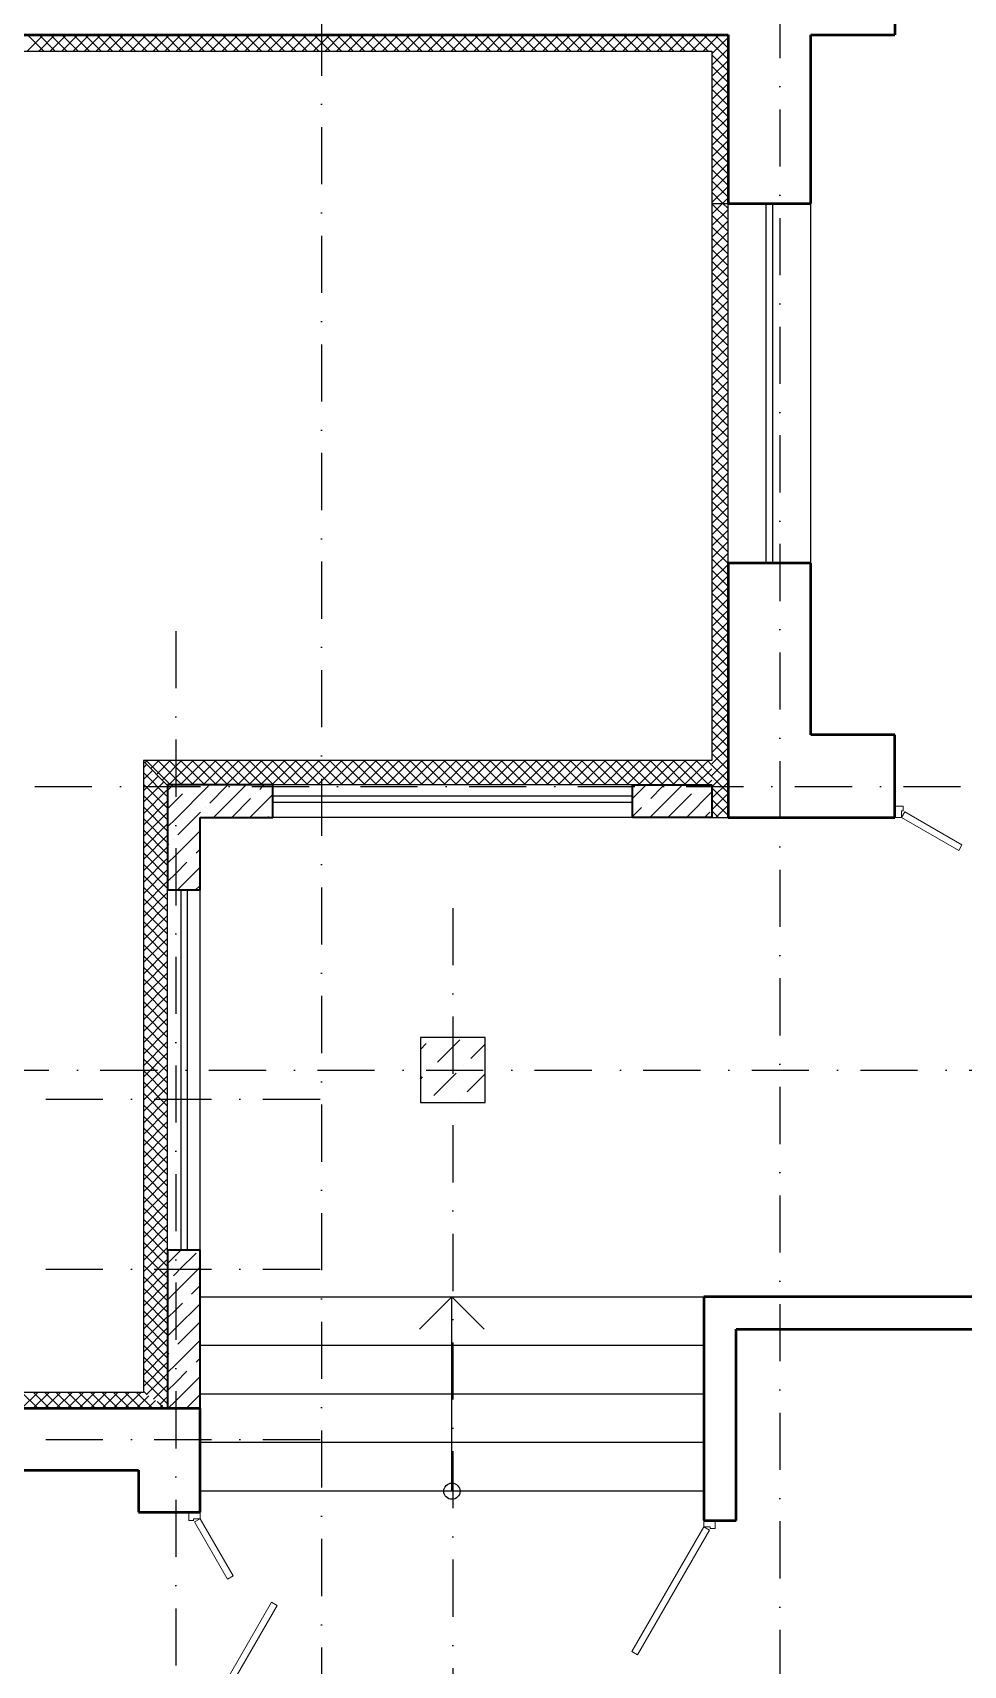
# Model space of a CAD drawing. Extents: x -1560602 to 321118, y -2308202 to -430103.
# Drawn here: x -1498779 to -1493034, y -2274889 to -2264810 of the extents above; entities that cross this region are included whole.
import ezdxf

# ---------------------------------------------------------------- set-up
doc = ezdxf.new("R2010")
doc.units = 0
doc.header["$MEASUREMENT"] = 0
doc.linetypes.add('Dot & Dashed', pattern=[670.277762, 352.777767, -176.388884, 0, -141.111112])
doc.linetypes.add('Штрихпунктирная', pattern=[0.670278, 0.352778, -0.176389, 0, -0.141111])
doc.layers.get('0').update_dxf_attribs({"color": 255, "linetype": 'CONTINUOUS'})
for name, color, linetype, lineweight in [('Двери', 4, 'CONTINUOUS', 15), ('Диафрагма', 2, 'CONTINUOUS', 35), ('стены', 5, 'CONTINUOUS', 50)]:
    doc.layers.add(name, color=color, linetype=linetype, lineweight=lineweight)
for name, color, linetype in [('Колонна', 7, 'CONTINUOUS'), ('колонна нижнего ряда', 1, 'CONTINUOUS'), ('Оси', 253, 'Dot & Dashed'), ('отделка', 240, 'CONTINUOUS'), ('Утеплитель', 6, 'CONTINUOUS')]:
    doc.layers.add(name, color=color, linetype=linetype)

msp = doc.modelspace()

# ---------------------------------------------------------------- linework, layer by layer
at = {"color": 0, "ltscale": 100}
for p, q in [((-1497745.7, -2273813.5), (-1497745.7, -2272613.6)), ((-1497745.7, -2272613.6), (-1494635.2, -2272613.6)), ((-1496390.7, -2272813.6), (-1496190.7, -2272613.6)), ((-1496190.7, -2273813.6), (-1496190.7, -2272613.6)), ((-1496190.7, -2272613.6), (-1495990.7, -2272813.6)), ((-1494635.2, -2272613.6), (-1494635.2, -2273813.6)), ((-1494635.7, -2272914.6), (-1497745.7, -2272913.6)), ((-1494635.2, -2273213.6), (-1497745.7, -2273213.6)), ((-1494635.2, -2273513.6), (-1497745.7, -2273513.6)), ((-1494635.2, -2273813.6), (-1497745.7, -2273813.5))]:
    msp.add_line(p, q, dxfattribs=at)
msp.add_circle((-1496190.8, -2273813.6), 50, dxfattribs=at)
at = {"layer": 'Двери', "color": 0, "linetype": 'Continuous'}
for p, q in [((-1493455.7, -2269583.9), (-1493405.7, -2269583.9)), ((-1493415.7, -2269653.9), (-1493455.7, -2269653.9)), ((-1493405.7, -2269613.9), (-1493415.7, -2269613.9)), ((-1493415.7, -2269613.9), (-1493415.7, -2269653.9)), ((-1493395.7, -2269619.3), (-1493415.7, -2269653.9)), ((-1493415.7, -2269653.9), (-1493062.4, -2269857.9)), ((-1493405.7, -2269583.9), (-1493405.7, -2269613.9)), ((-1493042.4, -2269823.3), (-1493395.7, -2269619.3)), ((-1493062.4, -2269857.9), (-1493042.4, -2269823.3)), ((-1497815.7, -2273943.6), (-1497815.7, -2273993.6)), ((-1497785.7, -2273993.6), (-1497785.7, -2273983.6)), ((-1497785.7, -2273983.6), (-1497745.7, -2273983.6)), ((-1497780.4, -2274003.6), (-1497745.7, -2273983.6)), ((-1497745.7, -2273983.6), (-1497745.7, -2273943.6)), ((-1497745.7, -2273983.6), (-1497541.7, -2274336.9)), ((-1497815.7, -2273993.6), (-1497785.7, -2273993.6)), ((-1497576.4, -2274356.9), (-1497780.4, -2274003.6)), ((-1494635.7, -2274033.6), (-1495080.2, -2274803.5)), ((-1495045.6, -2274823.5), (-1494601.1, -2274053.6)), ((-1494635.7, -2273993.6), (-1494635.7, -2274033.6)), ((-1494635.7, -2274033.6), (-1494595.7, -2274033.6)), ((-1494601.1, -2274053.6), (-1494635.7, -2274033.6)), ((-1494595.7, -2274033.6), (-1494595.7, -2274043.6)), ((-1494595.7, -2274043.6), (-1494565.7, -2274043.6)), ((-1494565.7, -2274043.6), (-1494565.7, -2273993.6)), ((-1497541.7, -2274336.9), (-1497576.4, -2274356.9)), ((-1497304.4, -2274499.1), (-1497780.4, -2275323.6)), ((-1497745.7, -2275343.6), (-1497269.7, -2274519.1)), ((-1497269.7, -2274519.1), (-1497304.4, -2274499.1)), ((-1495080.2, -2274803.5), (-1495045.6, -2274823.5))]:
    msp.add_line(p, q, dxfattribs=at)
at = {"layer": 'Диафрагма', "color": 0, "linetype": 'Continuous'}
for p, q in [((-1497945.7, -2269453.9), (-1497945.7, -2270103.9)), ((-1497295.7, -2269453.9), (-1497945.7, -2269453.9)), ((-1495075.7, -2269653.9), (-1495075.7, -2269453.9)), ((-1495075.7, -2269453.9), (-1494585.7, -2269453.9)), ((-1494585.7, -2269453.9), (-1494585.7, -2269653.9)), ((-1497745.7, -2269653.9), (-1497295.7, -2269653.9)), ((-1494585.7, -2269653.9), (-1495075.7, -2269653.9)), ((-1497745.7, -2270103.9), (-1497945.7, -2270103.9)), ((-1497945.7, -2272323.9), (-1497745.7, -2272323.9)), ((-1497945.7, -2272323.9), (-1497945.7, -2273303.6)), ((-1497745.7, -2273303.6), (-1497745.7, -2272323.9))]:
    msp.add_line(p, q, dxfattribs=at)
at = {"layer": 'Диафрагма', "color": 0, "lineweight": -3, "ltscale": 100}
for p, q in [((-1497921.2, -2269463.9), (-1497911.2, -2269453.9)), ((-1497696.7, -2269463.9), (-1497686.7, -2269453.9)), ((-1497584.4, -2269463.9), (-1497574.4, -2269453.9)), ((-1497472.2, -2269463.9), (-1497462.2, -2269453.9)), ((-1497359.9, -2269463.9), (-1497349.9, -2269453.9)), ((-1495002.6, -2269463.9), (-1494992.6, -2269453.9)), ((-1494890.4, -2269463.9), (-1494880.4, -2269453.9)), ((-1494778.1, -2269463.9), (-1494768.1, -2269453.9)), ((-1497945.7, -2269488.4), (-1497921.2, -2269463.9)), ((-1497945.7, -2269600.7), (-1497895.7, -2269550.7)), ((-1497895.7, -2269662.9), (-1497696.7, -2269463.9)), ((-1497895.7, -2269550.7), (-1497854.4, -2269509.3)), ((-1497826.3, -2269481.2), (-1497826.3, -2269481.2)), ((-1497686, -2269565.4), (-1497584.4, -2269463.9)), ((-1497662.2, -2269653.9), (-1497472.2, -2269463.9)), ((-1497549.9, -2269653.9), (-1497433.4, -2269537.4)), ((-1497437.7, -2269653.9), (-1497295.7, -2269512)), ((-1497405.3, -2269509.3), (-1497405.3, -2269509.3)), ((-1497377.3, -2269481.2), (-1497359.9, -2269463.9)), ((-1495075.7, -2269537), (-1495002.6, -2269463.9)), ((-1494968.1, -2269653.9), (-1494778.1, -2269463.9)), ((-1494963.8, -2269537.4), (-1494890.4, -2269463.9)), ((-1494851.6, -2269649.6), (-1494711.3, -2269509.3)), ((-1494743.6, -2269653.9), (-1494585.7, -2269496)), ((-1494683.2, -2269481.2), (-1494683.2, -2269481.2)), ((-1497882.4, -2269761.9), (-1497742.1, -2269621.6)), ((-1497714, -2269593.5), (-1497714, -2269593.5)), ((-1497325.4, -2269653.9), (-1497321.2, -2269649.6)), ((-1495075.7, -2269649.3), (-1495020, -2269593.5)), ((-1494991.9, -2269565.4), (-1494991.9, -2269565.4)), ((-1494631.4, -2269653.9), (-1494599, -2269621.6)), ((-1497945.7, -2269712.9), (-1497895.7, -2269662.9)), ((-1497895.7, -2269887.5), (-1497745.7, -2269737.5)), ((-1497945.7, -2269825.2), (-1497938.5, -2269818)), ((-1497910.5, -2269789.9), (-1497910.5, -2269789.9)), ((-1497770.2, -2269874.1), (-1497745.7, -2269849.7)), ((-1497945.7, -2269937.5), (-1497895.7, -2269887.5)), ((-1497895.7, -2269999.7), (-1497826.3, -2269930.3)), ((-1497798.2, -2269902.2), (-1497798.2, -2269902.2)), ((-1497945.7, -2270049.7), (-1497895.7, -2269999.7)), ((-1497887.7, -2270103.9), (-1497745.7, -2269962)), ((-1497775.4, -2270103.9), (-1497745.7, -2270074.2)), ((-1497945.7, -2272407), (-1497895.7, -2272357)), ((-1497895.7, -2272357), (-1497862.6, -2272323.9)), ((-1497870.4, -2272443.9), (-1497770.2, -2272343.7)), ((-1497910.5, -2272484), (-1497895.7, -2272469.3)), ((-1497895.7, -2272581.5), (-1497758.1, -2272443.9)), ((-1497895.7, -2272469.3), (-1497870.4, -2272443.9)), ((-1497758.1, -2272443.9), (-1497745.7, -2272431.5)), ((-1497938.5, -2272512.1), (-1497938.5, -2272512.1)), ((-1497798.2, -2272596.3), (-1497745.7, -2272543.8)), ((-1497945.7, -2272631.5), (-1497895.7, -2272581.5)), ((-1497895.7, -2272693.8), (-1497854.4, -2272652.4)), ((-1497895.7, -2272806), (-1497745.7, -2272656)), ((-1497826.3, -2272624.3), (-1497826.3, -2272624.3)), ((-1497945.7, -2272743.8), (-1497895.7, -2272693.8)), ((-1497882.4, -2272905), (-1497745.7, -2272768.3)), ((-1497945.7, -2272856), (-1497895.7, -2272806)), ((-1497895.7, -2273030.5), (-1497745.7, -2272880.5)), ((-1497945.7, -2272968.3), (-1497938.5, -2272961.1)), ((-1497910.5, -2272933), (-1497910.5, -2272933)), ((-1497945.7, -2273080.5), (-1497895.7, -2273030.5)), ((-1497895.7, -2273142.8), (-1497826.3, -2273073.3)), ((-1497798.2, -2273045.3), (-1497798.2, -2273045.3)), ((-1497770.2, -2273017.2), (-1497745.7, -2272992.8)), ((-1497945.7, -2273192.8), (-1497895.7, -2273142.8)), ((-1497895.7, -2273255), (-1497745.7, -2273105)), ((-1497944.3, -2273303.6), (-1497895.7, -2273255)), ((-1497832, -2273303.6), (-1497745.7, -2273217.3))]:
    msp.add_line(p, q, dxfattribs=at)
at = {"layer": 'Диафрагма', "color": 0, "ltscale": 100}
for p, q in [((-1497295.7, -2269653.9), (-1497295.7, -2269453.9)), ((-1497745.7, -2270103.9), (-1497745.7, -2269653.9)), ((-1497745.7, -2273303.6), (-1497945.7, -2273303.6))]:
    msp.add_line(p, q, dxfattribs=at)
at = {"layer": 'Колонна', "color": 0, "linetype": 'Continuous'}
for p, q in [((-1495985.7, -2271013.9), (-1496385.7, -2271013.9)), ((-1496385.7, -2271013.9), (-1496385.7, -2271413.9)), ((-1495985.7, -2271413.9), (-1495985.7, -2271013.9)), ((-1496385.7, -2271413.9), (-1495985.7, -2271413.9))]:
    msp.add_line(p, q, dxfattribs=at)
at = {"layer": 'колонна нижнего ряда', "color": 0, "ltscale": 100}
for p, q in [((-1496385.7, -2271086.3), (-1496349.2, -2271049.8)), ((-1496280.3, -2271164.7), (-1496142.4, -2271026.8)), ((-1496073.5, -2271141.7), (-1495985.7, -2271054)), ((-1496385.7, -2271270.1), (-1496372.2, -2271256.6)), ((-1496326.3, -2271210.6), (-1496326.3, -2271210.6)), ((-1496303.3, -2271371.5), (-1496165.4, -2271233.6)), ((-1496119.4, -2271187.6), (-1496119.4, -2271187.6)), ((-1496096.5, -2271348.5), (-1495985.7, -2271237.8)), ((-1496142.4, -2271394.5), (-1496142.4, -2271394.5))]:
    msp.add_line(p, q, dxfattribs=at)
at = {"layer": 'Оси', "color": 0, "linetype": 'Штрихпунктирная', "lineweight": -3, "ltscale": 1000}
for p, q in [((-1496995.7, -2240589.6), (-1496995.7, -2295548.9)), ((-1494165.7, -2246513.9), (-1494165.7, -2295548.9)), ((-1497895.7, -2268503.9), (-1497895.7, -2295548.9)), ((-1498766.3, -2269463.9), (-1478850.7, -2269463.9)), ((-1496185.7, -2270213.9), (-1496185.7, -2295548.9)), ((-1501043, -2271213.9), (-1478850.7, -2271213.9)), ((-1556351.1, -2271393.9), (-1496895.7, -2271393.9)), ((-1556351.1, -2272443.9), (-1496895.7, -2272443.9)), ((-1556351.1, -2273493.9), (-1496895.7, -2273493.9))]:
    msp.add_line(p, q, dxfattribs=at)
at = {"layer": 'отделка', "color": 0, "ltscale": 100}
for p, q in [((-1494485.7, -2268083.9), (-1494485.7, -2265863.9)), ((-1494250.7, -2268083.9), (-1494250.7, -2265863.9)), ((-1494210.7, -2268083.9), (-1494210.7, -2265863.9)), ((-1493975.7, -2268083.9), (-1493975.7, -2265863.9)), ((-1495075.7, -2269453.9), (-1497295.7, -2269453.9)), ((-1495075.7, -2269522.9), (-1497295.7, -2269522.9)), ((-1495075.7, -2269562.9), (-1497295.7, -2269562.9)), ((-1495075.7, -2269653.9), (-1497295.7, -2269653.9)), ((-1497945.7, -2272323.9), (-1497945.7, -2270103.9)), ((-1497862.7, -2272323.9), (-1497862.7, -2270103.9)), ((-1497822.7, -2272323.9), (-1497822.7, -2270103.9)), ((-1497745.7, -2272323.9), (-1497745.7, -2270103.9))]:
    msp.add_line(p, q, dxfattribs=at)
at = {"layer": 'стены', "color": 0, "ltscale": 100}
for p, q in [((-1493455.7, -2264443.9), (-1493455.7, -2264823.9)), ((-1493975.7, -2268083.9), (-1494485.7, -2268083.9)), ((-1493455.7, -2269653.9), (-1493455.7, -2269143.9))]:
    msp.add_line(p, q, dxfattribs=at)
at = {"layer": 'стены', "color": 0, "linetype": 'Continuous'}
for p, q in [((-1499931.7, -2264823.9), (-1494485.7, -2264823.9)), ((-1494485.7, -2264823.9), (-1494485.7, -2265863.9)), ((-1493975.7, -2264823.9), (-1493845.7, -2264823.9)), ((-1493975.7, -2265863.9), (-1493975.7, -2264823.9)), ((-1493845.7, -2264823.9), (-1493455.7, -2264823.9)), ((-1494485.7, -2265863.9), (-1493975.7, -2265863.9)), ((-1494485.7, -2268083.9), (-1494485.7, -2269653.9)), ((-1493975.7, -2269143.9), (-1493975.7, -2268083.9)), ((-1493455.7, -2269143.9), (-1493975.7, -2269143.9)), ((-1494485.7, -2269653.9), (-1493455.7, -2269653.9)), ((-1494485.7, -2269653.9), (-1493455.7, -2269653.9)), ((-1494635.1, -2272613.9), (-1494635.3, -2273993.6)), ((-1490685.7, -2272613.9), (-1494635.1, -2272613.9)), ((-1494435.7, -2272813.9), (-1490685.7, -2272813.9)), ((-1494435.7, -2273993.6), (-1494435.7, -2272813.9)), ((-1498045.7, -2273303.6), (-1499355.7, -2273303.6)), ((-1497745.7, -2273303.6), (-1498045.7, -2273303.6)), ((-1497745.7, -2273303.6), (-1498045.7, -2273303.6)), ((-1497745.7, -2273813.6), (-1497745.7, -2273303.6)), ((-1499355.7, -2273683.6), (-1498125.7, -2273683.6)), ((-1498125.7, -2273683.6), (-1498125.7, -2273943.6)), ((-1497745.7, -2273943.6), (-1497745.7, -2273813.6)), ((-1498125.7, -2273943.6), (-1497745.7, -2273943.6)), ((-1498125.7, -2273943.6), (-1498125.7, -2273943.6)), ((-1498125.7, -2273943.6), (-1498125.7, -2273943.6)), ((-1494635.7, -2273993.6), (-1494435.7, -2273993.6))]:
    msp.add_line(p, q, dxfattribs=at)
at = {"layer": 'Утеплитель', "color": 0, "linetype": 'Continuous'}
for p, q in [((-1498812.1, -2264923.9), (-1498712.1, -2264823.9)), ((-1498710.2, -2264923.9), (-1498810.2, -2264823.9)), ((-1498741.4, -2264923.9), (-1498641.4, -2264823.9)), ((-1498639.5, -2264923.9), (-1498739.5, -2264823.9)), ((-1498670.7, -2264923.9), (-1498570.7, -2264823.9)), ((-1498568.8, -2264923.9), (-1498668.8, -2264823.9)), ((-1498599.9, -2264923.9), (-1498499.9, -2264823.9)), ((-1498498.1, -2264923.9), (-1498598.1, -2264823.9)), ((-1498529.2, -2264923.9), (-1498429.2, -2264823.9)), ((-1498427.4, -2264923.9), (-1498527.4, -2264823.9)), ((-1498458.5, -2264923.9), (-1498358.5, -2264823.9)), ((-1498356.6, -2264923.9), (-1498456.6, -2264823.9)), ((-1498387.8, -2264923.9), (-1498287.8, -2264823.9)), ((-1498285.9, -2264923.9), (-1498385.9, -2264823.9)), ((-1498317.1, -2264923.9), (-1498217.1, -2264823.9)), ((-1498215.2, -2264923.9), (-1498315.2, -2264823.9)), ((-1498246.4, -2264923.9), (-1498146.4, -2264823.9)), ((-1498144.5, -2264923.9), (-1498244.5, -2264823.9)), ((-1498175.7, -2264923.9), (-1498075.7, -2264823.9)), ((-1498073.8, -2264923.9), (-1498173.8, -2264823.9)), ((-1498105, -2264923.9), (-1498005, -2264823.9)), ((-1498003.1, -2264923.9), (-1498103.1, -2264823.9)), ((-1498034.3, -2264923.9), (-1497934.3, -2264823.9)), ((-1497932.4, -2264923.9), (-1498032.4, -2264823.9)), ((-1497963.6, -2264923.9), (-1497863.6, -2264823.9)), ((-1497861.7, -2264923.9), (-1497961.7, -2264823.9)), ((-1497892.8, -2264923.9), (-1497792.8, -2264823.9)), ((-1497791, -2264923.9), (-1497891, -2264823.9)), ((-1497822.1, -2264923.9), (-1497722.1, -2264823.9)), ((-1497720.2, -2264923.9), (-1497820.2, -2264823.9)), ((-1497751.4, -2264923.9), (-1497651.4, -2264823.9)), ((-1497649.5, -2264923.9), (-1497749.5, -2264823.9)), ((-1497680.7, -2264923.9), (-1497580.7, -2264823.9)), ((-1497578.8, -2264923.9), (-1497678.8, -2264823.9)), ((-1497610, -2264923.9), (-1497510, -2264823.9)), ((-1497508.1, -2264923.9), (-1497608.1, -2264823.9)), ((-1497539.3, -2264923.9), (-1497439.3, -2264823.9)), ((-1497437.4, -2264923.9), (-1497537.4, -2264823.9)), ((-1497468.6, -2264923.9), (-1497368.6, -2264823.9)), ((-1497366.7, -2264923.9), (-1497466.7, -2264823.9)), ((-1497397.9, -2264923.9), (-1497297.9, -2264823.9)), ((-1497296, -2264923.9), (-1497396, -2264823.9)), ((-1497327.2, -2264923.9), (-1497227.2, -2264823.9)), ((-1497225.3, -2264923.9), (-1497325.3, -2264823.9)), ((-1497256.4, -2264923.9), (-1497156.4, -2264823.9)), ((-1497154.6, -2264923.9), (-1497254.6, -2264823.9)), ((-1497185.7, -2264923.9), (-1497085.7, -2264823.9)), ((-1497083.8, -2264923.9), (-1497183.8, -2264823.9)), ((-1497115, -2264923.9), (-1497015, -2264823.9)), ((-1497013.1, -2264923.9), (-1497113.1, -2264823.9)), ((-1497044.3, -2264923.9), (-1496944.3, -2264823.9)), ((-1496942.4, -2264923.9), (-1497042.4, -2264823.9)), ((-1496973.6, -2264923.9), (-1496873.6, -2264823.9)), ((-1496871.7, -2264923.9), (-1496971.7, -2264823.9)), ((-1496902.9, -2264923.9), (-1496802.9, -2264823.9)), ((-1496801, -2264923.9), (-1496901, -2264823.9)), ((-1496832.2, -2264923.9), (-1496732.2, -2264823.9)), ((-1496730.3, -2264923.9), (-1496830.3, -2264823.9)), ((-1496761.5, -2264923.9), (-1496661.5, -2264823.9)), ((-1496659.6, -2264923.9), (-1496759.6, -2264823.9)), ((-1496690.8, -2264923.9), (-1496590.8, -2264823.9)), ((-1496588.9, -2264923.9), (-1496688.9, -2264823.9)), ((-1496620.1, -2264923.9), (-1496520.1, -2264823.9)), ((-1496518.2, -2264923.9), (-1496618.2, -2264823.9)), ((-1496549.3, -2264923.9), (-1496449.3, -2264823.9)), ((-1496447.5, -2264923.9), (-1496547.5, -2264823.9)), ((-1496478.6, -2264923.9), (-1496378.6, -2264823.9)), ((-1496376.7, -2264923.9), (-1496476.7, -2264823.9)), ((-1496407.9, -2264923.9), (-1496307.9, -2264823.9)), ((-1496306, -2264923.9), (-1496406, -2264823.9)), ((-1496337.2, -2264923.9), (-1496237.2, -2264823.9)), ((-1496235.3, -2264923.9), (-1496335.3, -2264823.9)), ((-1496266.5, -2264923.9), (-1496166.5, -2264823.9)), ((-1496164.6, -2264923.9), (-1496264.6, -2264823.9)), ((-1496195.8, -2264923.9), (-1496095.8, -2264823.9)), ((-1496093.9, -2264923.9), (-1496193.9, -2264823.9)), ((-1496125.1, -2264923.9), (-1496025.1, -2264823.9)), ((-1496023.2, -2264923.9), (-1496123.2, -2264823.9)), ((-1496054.4, -2264923.9), (-1495954.4, -2264823.9)), ((-1495952.5, -2264923.9), (-1496052.5, -2264823.9)), ((-1495983.7, -2264923.9), (-1495883.7, -2264823.9)), ((-1495881.8, -2264923.9), (-1495981.8, -2264823.9)), ((-1495912.9, -2264923.9), (-1495812.9, -2264823.9)), ((-1495811.1, -2264923.9), (-1495911.1, -2264823.9)), ((-1495842.2, -2264923.9), (-1495742.2, -2264823.9)), ((-1495740.3, -2264923.9), (-1495840.3, -2264823.9)), ((-1495771.5, -2264923.9), (-1495671.5, -2264823.9)), ((-1495669.6, -2264923.9), (-1495769.6, -2264823.9)), ((-1495700.8, -2264923.9), (-1495600.8, -2264823.9)), ((-1495598.9, -2264923.9), (-1495698.9, -2264823.9)), ((-1495630.1, -2264923.9), (-1495530.1, -2264823.9)), ((-1495528.2, -2264923.9), (-1495628.2, -2264823.9)), ((-1495559.4, -2264923.9), (-1495459.4, -2264823.9)), ((-1495457.5, -2264923.9), (-1495557.5, -2264823.9)), ((-1495488.7, -2264923.9), (-1495388.7, -2264823.9)), ((-1495386.8, -2264923.9), (-1495486.8, -2264823.9)), ((-1495418, -2264923.9), (-1495318, -2264823.9)), ((-1495316.1, -2264923.9), (-1495416.1, -2264823.9)), ((-1495347.3, -2264923.9), (-1495247.3, -2264823.9)), ((-1495245.4, -2264923.9), (-1495345.4, -2264823.9)), ((-1495276.5, -2264923.9), (-1495176.5, -2264823.9)), ((-1495174.7, -2264923.9), (-1495274.7, -2264823.9)), ((-1495205.8, -2264923.9), (-1495105.8, -2264823.9)), ((-1495103.9, -2264923.9), (-1495203.9, -2264823.9)), ((-1495135.1, -2264923.9), (-1495035.1, -2264823.9)), ((-1495033.2, -2264923.9), (-1495133.2, -2264823.9)), ((-1495064.4, -2264923.9), (-1494964.4, -2264823.9)), ((-1494962.5, -2264923.9), (-1495062.5, -2264823.9)), ((-1494993.7, -2264923.9), (-1494893.7, -2264823.9)), ((-1494891.8, -2264923.9), (-1494991.8, -2264823.9)), ((-1494923, -2264923.9), (-1494823, -2264823.9)), ((-1494821.1, -2264923.9), (-1494921.1, -2264823.9)), ((-1494852.3, -2264923.9), (-1494752.3, -2264823.9)), ((-1494750.4, -2264923.9), (-1494850.4, -2264823.9)), ((-1494781.6, -2264923.9), (-1494681.6, -2264823.9)), ((-1494679.7, -2264923.9), (-1494779.7, -2264823.9)), ((-1494710.9, -2264923.9), (-1494610.9, -2264823.9)), ((-1494609, -2264923.9), (-1494709, -2264823.9)), ((-1494640.2, -2264923.9), (-1494540.2, -2264823.9)), ((-1494562, -2264900.2), (-1494638.3, -2264823.9)), ((-1494585.7, -2264940.2), (-1494485.7, -2264840.2)), ((-1494585.7, -2265010.9), (-1494485.7, -2264910.9)), ((-1494526.6, -2264864.8), (-1494567.6, -2264823.9)), ((-1494485.7, -2264976.4), (-1494562, -2264900.2)), ((-1494485.7, -2264905.7), (-1494526.6, -2264864.8)), ((-1494491.3, -2264829.5), (-1494496.8, -2264823.9)), ((-1494485.7, -2264835), (-1494491.3, -2264829.5)), ((-1499845.7, -2264923.9), (-1494585.7, -2264923.9)), ((-1494585.7, -2264923.9), (-1494585.7, -2265863.9)), ((-1494485.7, -2265047.1), (-1494585.7, -2264947.1)), ((-1494585.7, -2265081.6), (-1494485.7, -2264981.6)), ((-1494485.7, -2265117.8), (-1494585.7, -2265017.8)), ((-1494585.7, -2265152.3), (-1494485.7, -2265052.3)), ((-1494485.7, -2265188.6), (-1494585.7, -2265088.6)), ((-1494585.7, -2265223), (-1494485.7, -2265123)), ((-1494485.7, -2265259.3), (-1494585.7, -2265159.3)), ((-1494585.7, -2265293.8), (-1494485.7, -2265193.8)), ((-1494485.7, -2265330), (-1494585.7, -2265230)), ((-1494585.7, -2265364.5), (-1494485.7, -2265264.5)), ((-1494485.7, -2265400.7), (-1494585.7, -2265300.7)), ((-1494585.7, -2265435.2), (-1494485.7, -2265335.2)), ((-1494485.7, -2265471.4), (-1494585.7, -2265371.4)), ((-1494585.7, -2265505.9), (-1494485.7, -2265405.9)), ((-1494485.7, -2265542.1), (-1494585.7, -2265442.1)), ((-1494585.7, -2265576.6), (-1494485.7, -2265476.6)), ((-1494485.7, -2265612.8), (-1494585.7, -2265512.8)), ((-1494585.7, -2265647.3), (-1494485.7, -2265547.3)), ((-1494485.7, -2265683.5), (-1494585.7, -2265583.5)), ((-1494585.7, -2265718), (-1494485.7, -2265618)), ((-1494485.7, -2265754.2), (-1494585.7, -2265654.2)), ((-1494585.7, -2265788.7), (-1494485.7, -2265688.7)), ((-1494485.7, -2265825), (-1494585.7, -2265725)), ((-1494585.7, -2265859.4), (-1494485.7, -2265759.4)), ((-1494517.5, -2265863.9), (-1494585.7, -2265795.7)), ((-1494585.7, -2265863.9), (-1494485.7, -2265863.9)), ((-1494585.7, -2265863.9), (-1494485.7, -2265863.9)), ((-1494585.7, -2265863.9), (-1494585.7, -2269303.9)), ((-1494585.7, -2265930.2), (-1494519.5, -2265863.9)), ((-1494485.7, -2265966.4), (-1494585.7, -2265866.4)), ((-1494585.7, -2266000.9), (-1494485.7, -2265900.9)), ((-1494519.5, -2265863.9), (-1494485.7, -2265830.2)), ((-1494485.7, -2265895.7), (-1494517.5, -2265863.9)), ((-1494485.7, -2266037.1), (-1494585.7, -2265937.1)), ((-1494585.7, -2266071.6), (-1494485.7, -2265971.6)), ((-1494485.7, -2266107.8), (-1494585.7, -2266007.8)), ((-1494585.7, -2266142.3), (-1494485.7, -2266042.3)), ((-1494485.7, -2266178.5), (-1494585.7, -2266078.5)), ((-1494585.7, -2266213), (-1494485.7, -2266113)), ((-1494485.7, -2266249.2), (-1494585.7, -2266149.2)), ((-1494585.7, -2266283.7), (-1494485.7, -2266183.7)), ((-1494485.7, -2266319.9), (-1494585.7, -2266219.9)), ((-1494585.7, -2266354.4), (-1494485.7, -2266254.4)), ((-1494485.7, -2266390.6), (-1494585.7, -2266290.6)), ((-1494585.7, -2266425.1), (-1494485.7, -2266325.1)), ((-1494485.7, -2266461.3), (-1494585.7, -2266361.3)), ((-1494585.7, -2266495.8), (-1494485.7, -2266395.8)), ((-1494485.7, -2266532.1), (-1494585.7, -2266432.1)), ((-1494585.7, -2266566.5), (-1494485.7, -2266466.5)), ((-1494485.7, -2266602.8), (-1494585.7, -2266502.8)), ((-1494585.7, -2266637.3), (-1494485.7, -2266537.3)), ((-1494485.7, -2266673.5), (-1494585.7, -2266573.5)), ((-1494585.7, -2266708), (-1494485.7, -2266608)), ((-1494485.7, -2266744.2), (-1494585.7, -2266644.2)), ((-1494585.7, -2266778.7), (-1494485.7, -2266678.7)), ((-1494485.7, -2266814.9), (-1494585.7, -2266714.9)), ((-1494585.7, -2266849.4), (-1494485.7, -2266749.4)), ((-1494485.7, -2266885.6), (-1494585.7, -2266785.6)), ((-1494585.7, -2266920.1), (-1494485.7, -2266820.1)), ((-1494485.7, -2266956.3), (-1494585.7, -2266856.3)), ((-1494585.7, -2266990.8), (-1494485.7, -2266890.8)), ((-1494485.7, -2267027), (-1494585.7, -2266927)), ((-1494585.7, -2267061.5), (-1494485.7, -2266961.5)), ((-1494485.7, -2267097.7), (-1494585.7, -2266997.7)), ((-1494585.7, -2267132.2), (-1494485.7, -2267032.2)), ((-1494485.7, -2267168.5), (-1494585.7, -2267068.5)), ((-1494585.7, -2267202.9), (-1494485.7, -2267102.9)), ((-1494485.7, -2267239.2), (-1494585.7, -2267139.2)), ((-1494585.7, -2267273.7), (-1494485.7, -2267173.7)), ((-1494485.7, -2267309.9), (-1494585.7, -2267209.9)), ((-1494585.7, -2267344.4), (-1494485.7, -2267244.4)), ((-1494485.7, -2267380.6), (-1494585.7, -2267280.6)), ((-1494585.7, -2267415.1), (-1494485.7, -2267315.1)), ((-1494485.7, -2267451.3), (-1494585.7, -2267351.3)), ((-1494585.7, -2267485.8), (-1494485.7, -2267385.8)), ((-1494485.7, -2267522), (-1494585.7, -2267422)), ((-1494585.7, -2267556.5), (-1494485.7, -2267456.5)), ((-1494485.7, -2267592.7), (-1494585.7, -2267492.7)), ((-1494585.7, -2267627.2), (-1494485.7, -2267527.2)), ((-1494485.7, -2267663.4), (-1494585.7, -2267563.4)), ((-1494585.7, -2267697.9), (-1494485.7, -2267597.9)), ((-1494485.7, -2267734.1), (-1494585.7, -2267634.1)), ((-1494585.7, -2267768.6), (-1494485.7, -2267668.6)), ((-1494485.7, -2267804.9), (-1494585.7, -2267704.9)), ((-1494585.7, -2267839.3), (-1494485.7, -2267739.3)), ((-1494485.7, -2267875.6), (-1494585.7, -2267775.6)), ((-1494585.7, -2267910.1), (-1494485.7, -2267810.1)), ((-1494485.7, -2267946.3), (-1494585.7, -2267846.3)), ((-1494585.7, -2267980.8), (-1494485.7, -2267880.8)), ((-1494485.7, -2268017), (-1494585.7, -2267917)), ((-1494585.7, -2268051.5), (-1494485.7, -2267951.5)), ((-1494485.7, -2268087.7), (-1494585.7, -2267987.7)), ((-1494585.7, -2268122.2), (-1494485.7, -2268022.2)), ((-1494485.7, -2268158.4), (-1494585.7, -2268058.4)), ((-1494585.7, -2268192.9), (-1494485.7, -2268092.9)), ((-1494485.7, -2268229.1), (-1494585.7, -2268129.1)), ((-1494585.7, -2268263.6), (-1494485.7, -2268163.6)), ((-1494485.7, -2268299.8), (-1494585.7, -2268199.8)), ((-1494585.7, -2268334.3), (-1494485.7, -2268234.3)), ((-1494485.7, -2268370.5), (-1494585.7, -2268270.5)), ((-1494585.7, -2268405), (-1494485.7, -2268305)), ((-1494485.7, -2268441.2), (-1494585.7, -2268341.2)), ((-1494585.7, -2268475.7), (-1494485.7, -2268375.7)), ((-1494485.7, -2268512), (-1494585.7, -2268412)), ((-1494585.7, -2268546.4), (-1494485.7, -2268446.4)), ((-1494485.7, -2268582.7), (-1494585.7, -2268482.7)), ((-1494585.7, -2268617.2), (-1494485.7, -2268517.2)), ((-1494485.7, -2268653.4), (-1494585.7, -2268553.4)), ((-1494585.7, -2268687.9), (-1494485.7, -2268587.9)), ((-1494485.7, -2268724.1), (-1494585.7, -2268624.1)), ((-1494585.7, -2268758.6), (-1494485.7, -2268658.6)), ((-1494485.7, -2268794.8), (-1494585.7, -2268694.8)), ((-1494585.7, -2268829.3), (-1494485.7, -2268729.3)), ((-1494485.7, -2268865.5), (-1494585.7, -2268765.5)), ((-1494585.7, -2268900), (-1494485.7, -2268800)), ((-1494485.7, -2268936.2), (-1494585.7, -2268836.2)), ((-1494585.7, -2268970.7), (-1494485.7, -2268870.7)), ((-1494485.7, -2269006.9), (-1494585.7, -2268906.9)), ((-1494585.7, -2269041.4), (-1494485.7, -2268941.4)), ((-1494485.7, -2269077.6), (-1494585.7, -2268977.6)), ((-1494585.7, -2269112.1), (-1494485.7, -2269012.1)), ((-1494485.7, -2269148.4), (-1494585.7, -2269048.4)), ((-1494585.7, -2269182.8), (-1494485.7, -2269082.8)), ((-1494485.7, -2269219.1), (-1494585.7, -2269119.1)), ((-1494585.7, -2269253.6), (-1494485.7, -2269153.6)), ((-1494485.7, -2269289.8), (-1494585.7, -2269189.8)), ((-1494585.7, -2269324.3), (-1494485.7, -2269224.3)), ((-1494485.7, -2269360.5), (-1494585.7, -2269260.5)), ((-1494585.7, -2269395), (-1494485.7, -2269295)), ((-1494485.7, -2269431.2), (-1494585.7, -2269331.2)), ((-1494585.7, -2269465.7), (-1494485.7, -2269365.7)), ((-1494485.7, -2269501.9), (-1494585.7, -2269401.9)), ((-1494585.7, -2269536.4), (-1494485.7, -2269436.4)), ((-1494485.7, -2269572.6), (-1494585.7, -2269472.6)), ((-1494585.7, -2269607.1), (-1494485.7, -2269507.1)), ((-1494485.7, -2269643.3), (-1494585.7, -2269543.3)), ((-1494545.9, -2269653.9), (-1494585.7, -2269614)), ((-1494561.8, -2269653.9), (-1494485.7, -2269577.8)), ((-1494491.1, -2269653.9), (-1494485.7, -2269648.5)), ((-1498095.7, -2273203.6), (-1508630.7, -2273203.6)), ((-1498847.9, -2273303.6), (-1498747.9, -2273203.6)), ((-1498745.1, -2273303.6), (-1498845.1, -2273203.6)), ((-1498777.2, -2273303.6), (-1498677.2, -2273203.6)), ((-1498674.4, -2273303.6), (-1498774.4, -2273203.6)), ((-1498706.5, -2273303.6), (-1498606.5, -2273203.6)), ((-1498603.7, -2273303.6), (-1498703.7, -2273203.6)), ((-1498635.7, -2273303.6), (-1498535.7, -2273203.6)), ((-1498533, -2273303.6), (-1498633, -2273203.6)), ((-1498565, -2273303.6), (-1498465, -2273203.6)), ((-1498462.3, -2273303.6), (-1498562.3, -2273203.6)), ((-1498494.3, -2273303.6), (-1498394.3, -2273203.6)), ((-1498391.6, -2273303.6), (-1498491.6, -2273203.6)), ((-1498423.6, -2273303.6), (-1498323.6, -2273203.6)), ((-1498320.8, -2273303.6), (-1498420.8, -2273203.6)), ((-1498352.9, -2273303.6), (-1498252.9, -2273203.6)), ((-1498250.1, -2273303.6), (-1498350.1, -2273203.6)), ((-1498282.2, -2273303.6), (-1498182.2, -2273203.6)), ((-1498179.4, -2273303.6), (-1498279.4, -2273203.6)), ((-1498211.5, -2273303.6), (-1498111.5, -2273203.6)), ((-1498108.7, -2273303.6), (-1498208.7, -2273203.6)), ((-1498140.8, -2273303.6), (-1498062.8, -2273225.5)), ((-1498038, -2273303.6), (-1498138, -2273203.6)), ((-1498070.1, -2273303.6), (-1498020.3, -2273253.8)), ((-1497967.3, -2273303.6), (-1498010.4, -2273260.5)), ((-1497999.3, -2273303.6), (-1497977.9, -2273282.1))]:
    msp.add_line(p, q, dxfattribs=at)
at = {"layer": 'Утеплитель', "color": 0, "ltscale": 100}
for p, q in [((-1494585.7, -2269303.9), (-1498095.7, -2269303.9)), ((-1498095.7, -2269303.9), (-1498095.7, -2273203.6)), ((-1497945.7, -2269456.7), (-1498095.7, -2269306.7)), ((-1498095.7, -2269348.7), (-1498073.3, -2269326.3)), ((-1498083.7, -2269316), (-1498071.6, -2269303.9)), ((-1497927.9, -2269453.9), (-1498077.9, -2269303.9)), ((-1498048.3, -2269351.3), (-1498000.9, -2269303.9)), ((-1498013, -2269386.7), (-1497930.2, -2269303.9)), ((-1497857.1, -2269453.9), (-1498007.1, -2269303.9)), ((-1497977.6, -2269422), (-1497859.5, -2269303.9)), ((-1497938.8, -2269453.9), (-1497788.8, -2269303.9)), ((-1497786.4, -2269453.9), (-1497936.4, -2269303.9)), ((-1497868.1, -2269453.9), (-1497718.1, -2269303.9)), ((-1497715.7, -2269453.9), (-1497865.7, -2269303.9)), ((-1497797.4, -2269453.9), (-1497647.4, -2269303.9)), ((-1497645, -2269453.9), (-1497795, -2269303.9)), ((-1497726.6, -2269453.9), (-1497576.6, -2269303.9)), ((-1497574.3, -2269453.9), (-1497724.3, -2269303.9)), ((-1497655.9, -2269453.9), (-1497505.9, -2269303.9)), ((-1497503.6, -2269453.9), (-1497653.6, -2269303.9)), ((-1497585.2, -2269453.9), (-1497435.2, -2269303.9)), ((-1497432.9, -2269453.9), (-1497582.9, -2269303.9)), ((-1497514.5, -2269453.9), (-1497364.5, -2269303.9)), ((-1497362.2, -2269453.9), (-1497512.2, -2269303.9)), ((-1497443.8, -2269453.9), (-1497293.8, -2269303.9)), ((-1497291.5, -2269453.9), (-1497441.5, -2269303.9)), ((-1497373.1, -2269453.9), (-1497223.1, -2269303.9)), ((-1497220.8, -2269453.9), (-1497370.8, -2269303.9)), ((-1497302.4, -2269453.9), (-1497152.4, -2269303.9)), ((-1497150, -2269453.9), (-1497300, -2269303.9)), ((-1497231.7, -2269453.9), (-1497081.7, -2269303.9)), ((-1497079.3, -2269453.9), (-1497229.3, -2269303.9)), ((-1497161, -2269453.9), (-1497011, -2269303.9)), ((-1497008.6, -2269453.9), (-1497158.6, -2269303.9)), ((-1497090.3, -2269453.9), (-1496940.3, -2269303.9)), ((-1496937.9, -2269453.9), (-1497087.9, -2269303.9)), ((-1497019.5, -2269453.9), (-1496869.5, -2269303.9)), ((-1496867.2, -2269453.9), (-1497017.2, -2269303.9)), ((-1496948.8, -2269453.9), (-1496798.8, -2269303.9)), ((-1496796.5, -2269453.9), (-1496946.5, -2269303.9)), ((-1496878.1, -2269453.9), (-1496728.1, -2269303.9)), ((-1496725.8, -2269453.9), (-1496875.8, -2269303.9)), ((-1496807.4, -2269453.9), (-1496657.4, -2269303.9)), ((-1496655.1, -2269453.9), (-1496805.1, -2269303.9)), ((-1496736.7, -2269453.9), (-1496586.7, -2269303.9)), ((-1496584.4, -2269453.9), (-1496734.4, -2269303.9)), ((-1496666, -2269453.9), (-1496516, -2269303.9)), ((-1496513.6, -2269453.9), (-1496663.6, -2269303.9)), ((-1496595.3, -2269453.9), (-1496445.3, -2269303.9)), ((-1496442.9, -2269453.9), (-1496592.9, -2269303.9)), ((-1496524.6, -2269453.9), (-1496374.6, -2269303.9)), ((-1496372.2, -2269453.9), (-1496522.2, -2269303.9)), ((-1496453.9, -2269453.9), (-1496303.9, -2269303.9)), ((-1496301.5, -2269453.9), (-1496451.5, -2269303.9)), ((-1496383.1, -2269453.9), (-1496233.1, -2269303.9)), ((-1496230.8, -2269453.9), (-1496380.8, -2269303.9)), ((-1496312.4, -2269453.9), (-1496162.4, -2269303.9)), ((-1496160.1, -2269453.9), (-1496310.1, -2269303.9)), ((-1496241.7, -2269453.9), (-1496091.7, -2269303.9)), ((-1496089.4, -2269453.9), (-1496239.4, -2269303.9)), ((-1496171, -2269453.9), (-1496021, -2269303.9)), ((-1496018.7, -2269453.9), (-1496168.7, -2269303.9)), ((-1496100.3, -2269453.9), (-1495950.3, -2269303.9)), ((-1495948, -2269453.9), (-1496098, -2269303.9)), ((-1496029.6, -2269453.9), (-1495879.6, -2269303.9)), ((-1495877.3, -2269453.9), (-1496027.3, -2269303.9)), ((-1495958.9, -2269453.9), (-1495808.9, -2269303.9)), ((-1495806.5, -2269453.9), (-1495956.5, -2269303.9)), ((-1495888.2, -2269453.9), (-1495738.2, -2269303.9)), ((-1495735.8, -2269453.9), (-1495885.8, -2269303.9)), ((-1495817.5, -2269453.9), (-1495667.5, -2269303.9)), ((-1495665.1, -2269453.9), (-1495815.1, -2269303.9)), ((-1495746.7, -2269453.9), (-1495596.7, -2269303.9)), ((-1495594.4, -2269453.9), (-1495744.4, -2269303.9)), ((-1495676, -2269453.9), (-1495526, -2269303.9)), ((-1495523.7, -2269453.9), (-1495673.7, -2269303.9)), ((-1495605.3, -2269453.9), (-1495455.3, -2269303.9)), ((-1495453, -2269453.9), (-1495603, -2269303.9)), ((-1495534.6, -2269453.9), (-1495384.6, -2269303.9)), ((-1495382.3, -2269453.9), (-1495532.3, -2269303.9)), ((-1495463.9, -2269453.9), (-1495313.9, -2269303.9)), ((-1495311.6, -2269453.9), (-1495461.6, -2269303.9)), ((-1495393.2, -2269453.9), (-1495243.2, -2269303.9)), ((-1495240.9, -2269453.9), (-1495390.9, -2269303.9)), ((-1495322.5, -2269453.9), (-1495172.5, -2269303.9)), ((-1495170.1, -2269453.9), (-1495320.1, -2269303.9)), ((-1495251.8, -2269453.9), (-1495101.8, -2269303.9)), ((-1495099.4, -2269453.9), (-1495249.4, -2269303.9)), ((-1495181.1, -2269453.9), (-1495031.1, -2269303.9)), ((-1495028.7, -2269453.9), (-1495178.7, -2269303.9)), ((-1495110.4, -2269453.9), (-1494960.4, -2269303.9)), ((-1494958, -2269453.9), (-1495108, -2269303.9)), ((-1495039.6, -2269453.9), (-1494889.6, -2269303.9)), ((-1494887.3, -2269453.9), (-1495037.3, -2269303.9)), ((-1494968.9, -2269453.9), (-1494818.9, -2269303.9)), ((-1494816.6, -2269453.9), (-1494966.6, -2269303.9)), ((-1494898.2, -2269453.9), (-1494748.2, -2269303.9)), ((-1494745.9, -2269453.9), (-1494895.9, -2269303.9)), ((-1494827.5, -2269453.9), (-1494677.5, -2269303.9)), ((-1494675.2, -2269453.9), (-1494825.2, -2269303.9)), ((-1494756.8, -2269453.9), (-1494606.8, -2269303.9)), ((-1494604.5, -2269453.9), (-1494754.5, -2269303.9)), ((-1494686.1, -2269453.9), (-1494585.7, -2269353.6)), ((-1494585.7, -2269401.9), (-1494683.7, -2269303.9)), ((-1494585.7, -2269331.2), (-1494613, -2269303.9)), ((-1498095.7, -2269419.4), (-1498038, -2269361.7)), ((-1497945.7, -2269527.4), (-1498095.7, -2269377.4)), ((-1498095.7, -2269490.2), (-1498002.6, -2269397)), ((-1498095.7, -2269560.9), (-1497967.3, -2269432.4)), ((-1497945.7, -2269598.2), (-1498095.7, -2269448.2)), ((-1494615.4, -2269453.9), (-1494585.7, -2269424.3)), ((-1498095.7, -2269631.6), (-1497945.7, -2269481.6)), ((-1497945.7, -2269668.9), (-1498095.7, -2269518.9)), ((-1498095.7, -2269702.3), (-1497945.7, -2269552.3)), ((-1497945.7, -2269739.6), (-1498095.7, -2269589.6)), ((-1498095.7, -2269773), (-1497945.7, -2269623)), ((-1494585.7, -2269653.9), (-1494485.7, -2269653.9)), ((-1497945.7, -2269810.3), (-1498095.7, -2269660.3)), ((-1498095.7, -2269843.7), (-1497945.7, -2269693.7)), ((-1497945.7, -2269881), (-1498095.7, -2269731)), ((-1498095.7, -2269914.4), (-1497945.7, -2269764.4)), ((-1497945.7, -2269951.7), (-1498095.7, -2269801.7)), ((-1498095.7, -2269985.1), (-1497945.7, -2269835.1)), ((-1497945.7, -2270022.4), (-1498095.7, -2269872.4)), ((-1498095.7, -2270055.8), (-1497945.7, -2269905.8)), ((-1497945.7, -2270093.1), (-1498095.7, -2269943.1)), ((-1498095.7, -2270126.5), (-1497945.7, -2269976.5)), ((-1497945.7, -2270163.8), (-1498095.7, -2270013.8)), ((-1498095.7, -2270197.3), (-1497945.7, -2270047.3)), ((-1497945.7, -2270234.5), (-1498095.7, -2270084.5)), ((-1498095.7, -2270268), (-1497945.7, -2270118)), ((-1497945.7, -2270305.3), (-1498095.7, -2270155.3)), ((-1498095.7, -2270338.7), (-1497945.7, -2270188.7)), ((-1497945.7, -2270376), (-1498095.7, -2270226)), ((-1498095.7, -2270409.4), (-1497945.7, -2270259.4)), ((-1497945.7, -2270446.7), (-1498095.7, -2270296.7)), ((-1498095.7, -2270480.1), (-1497945.7, -2270330.1)), ((-1497945.7, -2270517.4), (-1498095.7, -2270367.4)), ((-1498095.7, -2270550.8), (-1497945.7, -2270400.8)), ((-1497945.7, -2270588.1), (-1498095.7, -2270438.1)), ((-1498095.7, -2270621.5), (-1497945.7, -2270471.5)), ((-1497945.7, -2270658.8), (-1498095.7, -2270508.8)), ((-1498095.7, -2270692.2), (-1497945.7, -2270542.2)), ((-1497945.7, -2270729.5), (-1498095.7, -2270579.5)), ((-1498095.7, -2270762.9), (-1497945.7, -2270612.9)), ((-1497945.7, -2270800.2), (-1498095.7, -2270650.2)), ((-1498095.7, -2270833.7), (-1497945.7, -2270683.7)), ((-1497945.7, -2270870.9), (-1498095.7, -2270720.9)), ((-1498095.7, -2270904.4), (-1497945.7, -2270754.4)), ((-1497945.7, -2270941.7), (-1498095.7, -2270791.7)), ((-1498095.7, -2270975.1), (-1497945.7, -2270825.1)), ((-1497945.7, -2271012.4), (-1498095.7, -2270862.4)), ((-1498095.7, -2271045.8), (-1497945.7, -2270895.8)), ((-1497945.7, -2271083.1), (-1498095.7, -2270933.1)), ((-1498095.7, -2271116.5), (-1497945.7, -2270966.5)), ((-1497945.7, -2271153.8), (-1498095.7, -2271003.8)), ((-1498095.7, -2271187.2), (-1497945.7, -2271037.2)), ((-1497945.7, -2271224.5), (-1498095.7, -2271074.5)), ((-1498095.7, -2271257.9), (-1497945.7, -2271107.9)), ((-1497945.7, -2271295.2), (-1498095.7, -2271145.2)), ((-1498095.7, -2271328.6), (-1497945.7, -2271178.6)), ((-1497945.7, -2271365.9), (-1498095.7, -2271215.9)), ((-1498095.7, -2271399.3), (-1497945.7, -2271249.3)), ((-1497945.7, -2271436.6), (-1498095.7, -2271286.6)), ((-1498095.7, -2271470.1), (-1497945.7, -2271320.1)), ((-1497945.7, -2271507.3), (-1498095.7, -2271357.3)), ((-1498095.7, -2271540.8), (-1497945.7, -2271390.8)), ((-1497945.7, -2271578.1), (-1498095.7, -2271428.1)), ((-1498095.7, -2271611.5), (-1497945.7, -2271461.5)), ((-1497945.7, -2271648.8), (-1498095.7, -2271498.8)), ((-1498095.7, -2271682.2), (-1497945.7, -2271532.2)), ((-1497945.7, -2271719.5), (-1498095.7, -2271569.5)), ((-1498095.7, -2271752.9), (-1497945.7, -2271602.9)), ((-1497945.7, -2271790.2), (-1498095.7, -2271640.2)), ((-1498095.7, -2271823.6), (-1497945.7, -2271673.6)), ((-1497945.7, -2271860.9), (-1498095.7, -2271710.9)), ((-1498095.7, -2271894.3), (-1497945.7, -2271744.3)), ((-1497945.7, -2271931.6), (-1498095.7, -2271781.6)), ((-1498095.7, -2271965), (-1497945.7, -2271815)), ((-1497945.7, -2272002.3), (-1498095.7, -2271852.3)), ((-1498095.7, -2272035.7), (-1497945.7, -2271885.7)), ((-1497945.7, -2272073), (-1498095.7, -2271923)), ((-1498095.7, -2272106.4), (-1497945.7, -2271956.4)), ((-1497945.7, -2272143.7), (-1498095.7, -2271993.7)), ((-1498095.7, -2272177.2), (-1497945.7, -2272027.2)), ((-1497945.7, -2272214.4), (-1498095.7, -2272064.4)), ((-1498095.7, -2272247.9), (-1497945.7, -2272097.9)), ((-1497945.7, -2272285.2), (-1498095.7, -2272135.2)), ((-1498095.7, -2272318.6), (-1497945.7, -2272168.6)), ((-1497945.7, -2272355.9), (-1498095.7, -2272205.9)), ((-1498095.7, -2272389.3), (-1497945.7, -2272239.3)), ((-1497945.7, -2272426.6), (-1498095.7, -2272276.6)), ((-1498095.7, -2272460), (-1497945.7, -2272310)), ((-1497945.7, -2272497.3), (-1498095.7, -2272347.3)), ((-1498095.7, -2272530.7), (-1497945.7, -2272380.7)), ((-1497945.7, -2272568), (-1498095.7, -2272418)), ((-1498095.7, -2272601.4), (-1497945.7, -2272451.4)), ((-1497945.7, -2272638.7), (-1498095.7, -2272488.7)), ((-1498095.7, -2272672.1), (-1497945.7, -2272522.1)), ((-1497945.7, -2272709.4), (-1498095.7, -2272559.4)), ((-1498095.7, -2272742.8), (-1497945.7, -2272592.8)), ((-1497945.7, -2272780.1), (-1498095.7, -2272630.1)), ((-1498095.7, -2272813.6), (-1497945.7, -2272663.6)), ((-1497945.7, -2272850.8), (-1498095.7, -2272700.8)), ((-1498095.7, -2272884.3), (-1497945.7, -2272734.3)), ((-1497945.7, -2272921.6), (-1498095.7, -2272771.6)), ((-1498095.7, -2272955), (-1497945.7, -2272805)), ((-1497945.7, -2272992.3), (-1498095.7, -2272842.3)), ((-1498095.7, -2273025.7), (-1497945.7, -2272875.7)), ((-1497945.7, -2273063), (-1498095.7, -2272913)), ((-1498095.7, -2273096.4), (-1497945.7, -2272946.4)), ((-1497945.7, -2273133.7), (-1498095.7, -2272983.7)), ((-1498095.7, -2273167.1), (-1497945.7, -2273017.1)), ((-1497945.7, -2273204.4), (-1498095.7, -2273054.4)), ((-1497945.7, -2273275.1), (-1498095.7, -2273125.1)), ((-1498075.2, -2273217.3), (-1497945.7, -2273087.8)), ((-1498032.8, -2273245.5), (-1497945.7, -2273158.5)), ((-1498072.5, -2273219), (-1498095.7, -2273195.8)), ((-1497990.3, -2273273.8), (-1497945.7, -2273229.2)), ((-1497947.9, -2273302.1), (-1497945.7, -2273300))]:
    msp.add_line(p, q, dxfattribs=at)

doc.saveas('drawing.dxf')
